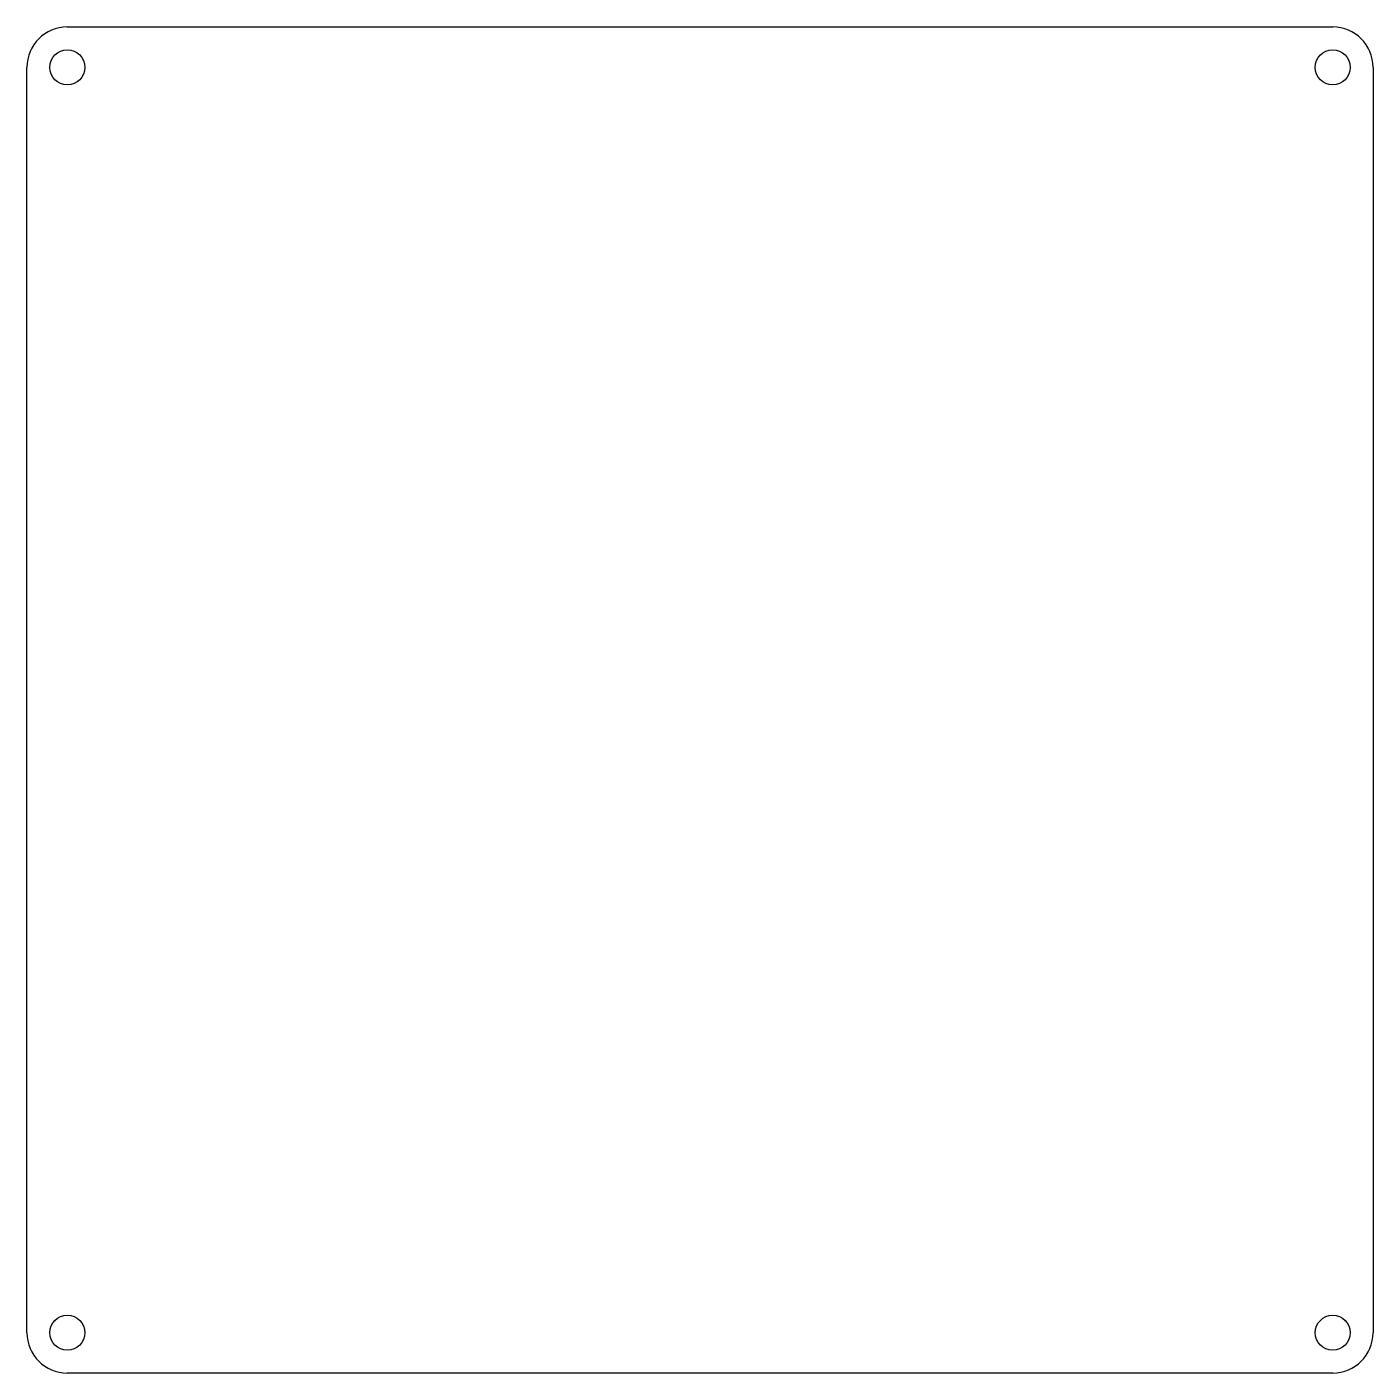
# Model space of a CAD drawing. Header units: millimetres. Extents: x 302 to 402, y -135 to -35.
import ezdxf

# ---------------------------------------------------------------- set-up
doc = ezdxf.new("R2010")
doc.units = ezdxf.units.MM

msp = doc.modelspace()

# ---------------------------------------------------------------- linework, layer by layer
for p, q in [((304.58, -35.49), (398.58, -35.49)), ((301.58, -132.49), (301.58, -38.49)), ((401.58, -38.49), (401.58, -132.49)), ((398.58, -135.49), (304.58, -135.49))]:
    msp.add_line(p, q)
for centre in [(304.58, -38.49), (398.58, -38.49), (304.58, -132.49), (398.58, -132.49)]:
    msp.add_circle(centre, 1.3)
for centre, start, end in [((304.58, -38.49), 90, 180), ((398.58, -38.49), 0, 90), ((304.58, -132.49), 180, 270), ((398.58, -132.49), 270, 0)]:
    msp.add_arc(centre, 3, start, end)

doc.saveas('drawing.dxf')
